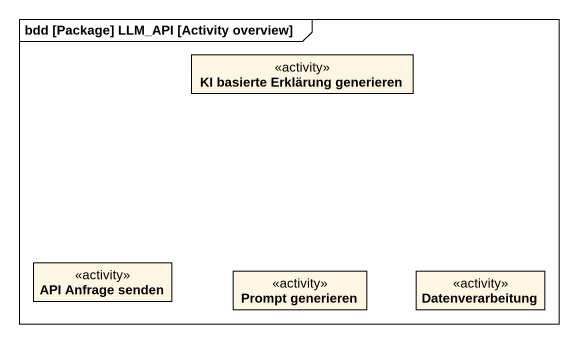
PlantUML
@startuml
mainframe bdd [Package] LLM_API [Activity overview]
hide circle
hide empty members
class "KI basierte Erklärung generieren" as KI_basierte_Erklärung <<activity>>
class "API Anfrage senden" as API_Anfrage_senden <<activity>>
class "Prompt generieren" as Prompt_generieren <<activity>>
class Datenverarbeitung <<activity>>
@enduml
